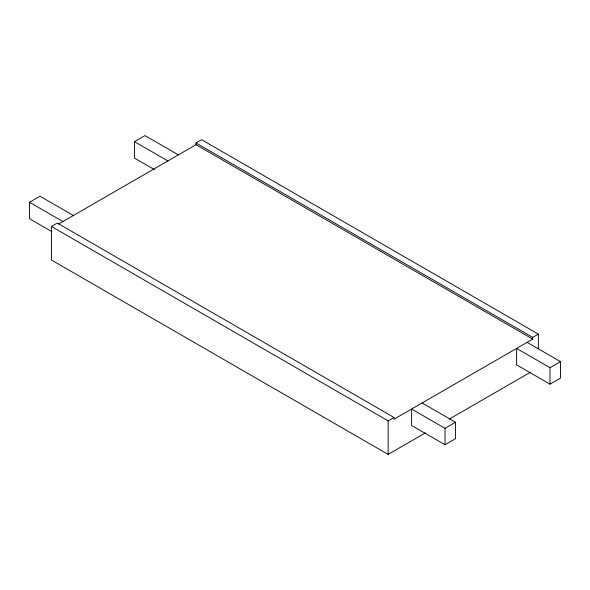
<?xml version="1.0" encoding="UTF-8"?>
<svg xmlns="http://www.w3.org/2000/svg" width="590" height="590" viewBox="0 0 590 590"><rect width="100%" height="100%" fill="white"/><g stroke="black" fill="none" stroke-linecap="round" stroke-linejoin="round"><path stroke-width="0.89" d="M51.765 231.575L29.5 218.728L29.5 202.274L40.002 196.212L73.396 215.49M154.366 169.588L134.491 158.113L134.491 141.659L144.993 135.597L178.387 154.875M425.493 432.839L388.139 454.403L51.419 259.998L51.419 226.449L57.267 223.064L393.995 417.469L393.995 419.202L532.733 339.103L532.733 337.369L196.005 142.964L196.005 144.697L58.676 223.986M196.005 142.964L201.632 139.719L538.353 334.124L538.353 348.638M51.419 226.449L388.139 420.847L393.995 417.469M532.733 337.369L538.353 334.124M449.337 419.07L530.403 372.268M445.007 428.311L455.51 422.248L455.51 438.702L445.007 444.764L411.614 425.478L411.614 409.032L445.007 428.311L445.007 444.764M549.998 367.695L560.5 361.633L560.5 378.087L549.998 384.149L516.604 364.863L516.604 348.41L549.998 367.695L549.998 384.149M196.005 144.697L532.733 339.103M527.106 342.355L560.5 361.633M134.491 141.659L167.885 160.937M422.116 402.97L455.51 422.248M29.5 202.274L62.894 221.552M388.139 420.847L388.139 454.403"/></g></svg>
